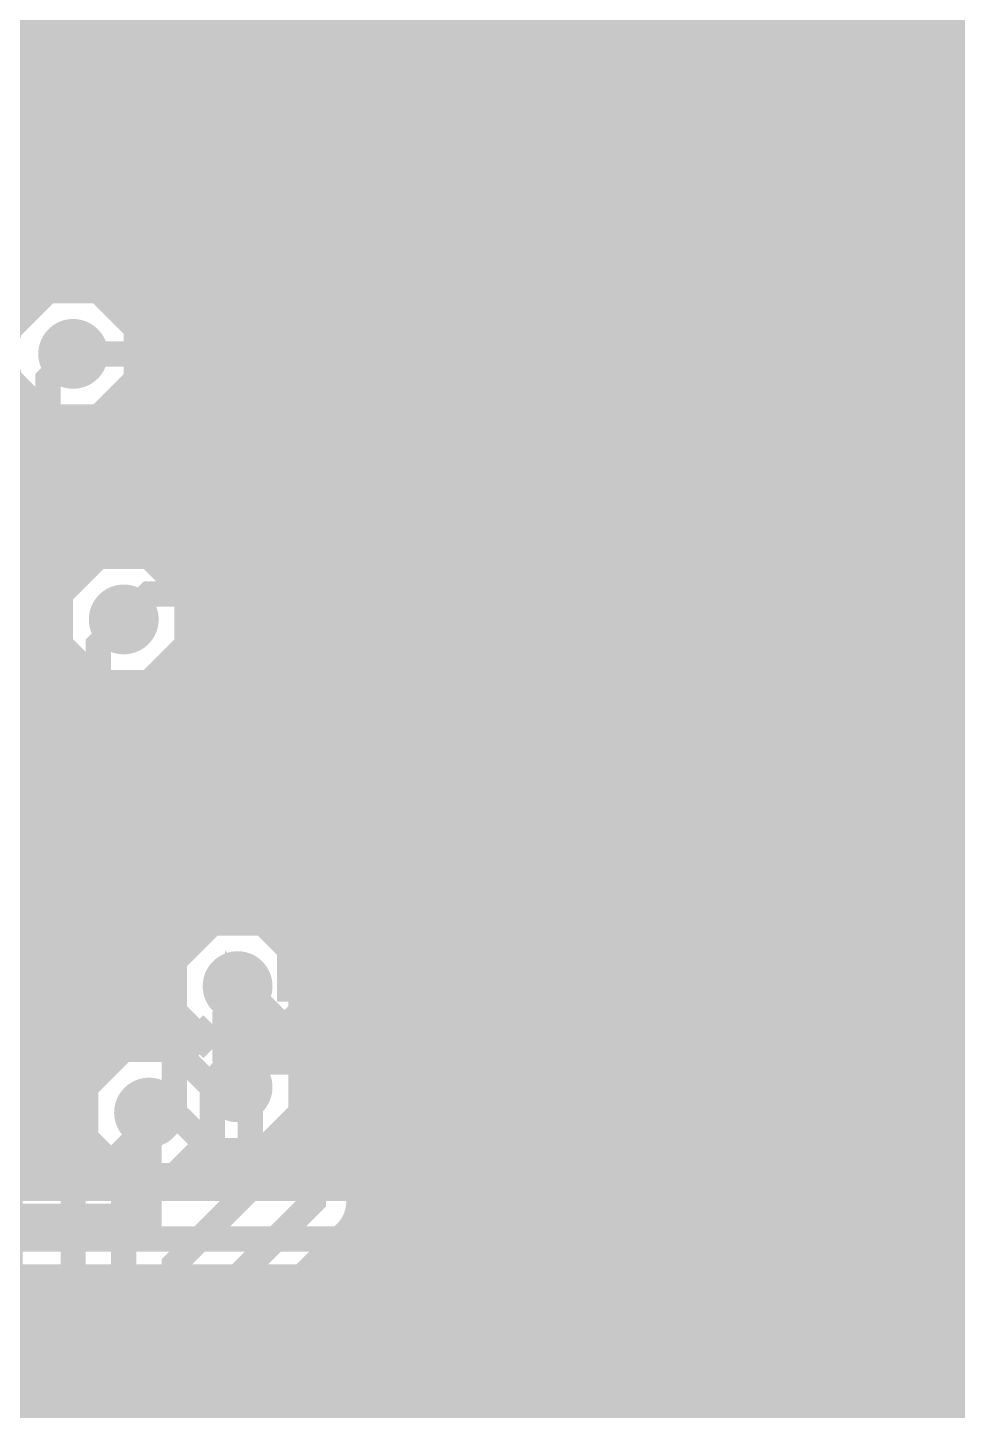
# Model space of a CAD drawing. Extents: x -5 to 208, y -5 to 206.
# Drawn here: x 118.8 to 128.13, y 165.03 to 178.92 of the extents above; entities that cross this region are included whole.
import ezdxf

# ---------------------------------------------------------------- set-up
doc = ezdxf.new("R2010")
doc.units = 0
doc.header["$MEASUREMENT"] = 0
doc.layers.get('0').update_dxf_attribs({"linetype": 'CONTINUOUS'})
for name, color, linetype in [('22-301-0_BOT', 7, 'CONTINUOUS'), ('22-301-0_DRD', 7, 'CONTINUOUS'), ('22-301-0_IN1', 1, 'CONTINUOUS'), ('22-301-0_IN2', 4, 'CONTINUOUS'), ('22-301-0_SMT', 5, 'CONTINUOUS'), ('22-301-0_SST', 10, 'CONTINUOUS'), ('22-301-0_TOP', 14, 'CONTINUOUS'), ('THRUHOLE_TAP', 11, 'CONTINUOUS')]:
    doc.layers.add(name, color=color, linetype=linetype)

# ---------------------------------------------------------------- blocks, each defined once
blk = doc.blocks.new('ROUND_66')
at = {"const_width": 0.35052}
blk.add_lwpolyline([(-0.17526, 0, 1), (0.17526, 0, 1)], format="xyb", close=True, dxfattribs=at)
blk = doc.blocks.new('ROUND_69')
at = {"const_width": 0.35052}
blk.add_lwpolyline([(-0.17526, 0, 1), (0.17526, 0, 1)], format="xyb", close=True, dxfattribs=at)
blk = doc.blocks.new('RECTANGLE_6')
blk.add_solid([(0.4826, 0.4064), (0.4826, -0.4064), (-0.4826, 0.4064), (-0.4826, -0.4064)])
blk = doc.blocks.new('RECTANGLE_47')
blk.add_solid([(0.44958, 0.65024), (0.44958, -0.65024), (-0.44958, 0.65024), (-0.44958, -0.65024)])
blk = doc.blocks.new('ROUND_74')
at = {"const_width": 0.10033}
blk.add_lwpolyline([(-0.050164, 0, 1), (0.050164, 0, 1)], format="xyb", close=True, dxfattribs=at)

msp = doc.modelspace()

# ---------------------------------------------------------------- linework, layer by layer
at = {"layer": '22-301-0_BOT', "const_width": 0.254}
for points in [[(119.253, 203.073), (119.253, 176.32172)], [(119.4816, 203.073), (119.4816, 176.28108)], [(119.7102, 203.073), (119.7102, 176.14392)], [(119.9388, 203.073), (119.9388, 173.62932)], [(120.1674, 203.073), (120.1674, 173.51756)], [(120.396, 203.073), (120.396, 173.2153)], [(120.6246, 203.073), (120.6246, 169.91076)], [(120.8532, 203.073), (120.8532, 169.96918)], [(121.0818, 203.073), (121.0818, 169.94632)], [(121.3104, 203.073), (121.3104, 169.83456)], [(121.539, 203.073), (121.539, 169.5323)], [(121.7676, 203.073), (121.7676, 169.07256)], [(121.9962, 203.073), (121.9962, 168.84396)], [(122.2248, 203.073), (122.2248, 166.37)], [(122.4534, 203.073), (122.4534, 166.37)], [(122.682, 203.073), (122.682, 166.37)], [(122.9106, 203.073), (122.9106, 166.37)], [(123.1392, 203.073), (123.1392, 166.37)], [(123.3678, 203.073), (123.3678, 166.37)], [(123.5964, 203.073), (123.5964, 166.37)], [(123.825, 203.073), (123.825, 166.37)], [(124.0536, 203.073), (124.0536, 166.37)], [(124.2822, 203.073), (124.2822, 166.37)], [(124.5108, 203.073), (124.5108, 166.37)], [(124.7394, 203.073), (124.7394, 166.37)], [(124.968, 203.073), (124.968, 166.37)], [(125.1966, 203.073), (125.1966, 166.37)], [(125.4252, 203.073), (125.4252, 166.37)], [(125.6538, 203.073), (125.6538, 166.37)], [(125.8824, 203.073), (125.8824, 166.37)], [(126.111, 203.073), (126.111, 166.37)], [(126.3396, 203.073), (126.3396, 166.37)], [(126.5682, 203.073), (126.5682, 166.37)], [(126.7968, 203.073), (126.7968, 166.37)], [(127.0254, 203.073), (127.0254, 166.37)], [(127.254, 203.073), (127.254, 166.37)], [(127.4826, 203.073), (127.4826, 166.37)], [(127.7112, 203.073), (127.7112, 166.37)], [(127.9398, 203.073), (127.9398, 166.37)], [(128.1684, 203.073), (128.1684, 166.37)], [(118.9482, 179.45608), (118.9482, 176.24806)], [(119.0244, 179.53736), (119.0244, 176.28108)], [(148.13788, 178.943), (118.9482, 178.943)], [(147.97024, 178.7144), (118.9482, 178.7144)], [(147.91182, 178.4858), (118.9482, 178.4858)], [(147.93214, 178.2572), (118.9482, 178.2572)], [(148.0439, 178.0286), (118.9482, 178.0286)], [(148.34616, 177.8), (118.9482, 177.8)], [(187.5028, 177.5714), (118.9482, 177.5714)], [(187.5028, 177.3428), (118.9482, 177.3428)], [(187.5028, 177.1142), (118.9482, 177.1142)], [(187.5028, 176.8856), (118.9482, 176.8856)], [(187.5028, 176.657), (118.9482, 176.657)], [(187.28436, 176.4284), (118.9482, 176.4284)], [(187.09894, 176.1998), (119.63908, 176.1998)], [(187.03036, 175.9712), (119.84736, 175.9712)], [(187.04306, 175.7426), (119.92356, 175.7426)], [(118.618, 156.083), (118.618, 168.783), (118.999, 169.164), (118.999, 175.387), (119.253, 175.641)], [(187.14212, 175.514), (119.92102, 175.514)], [(187.2488, 175.2854), (119.83212, 175.2854)], [(119.7102, 175.13808), (119.7102, 173.65218)], [(119.4816, 175.00092), (119.4816, 173.59376)], [(187.2488, 175.0568), (119.60098, 175.0568)], [(119.4562, 174.99076), (119.4562, 173.58106)], [(148.08708, 174.8282), (119.4562, 174.8282)], [(147.94992, 174.5996), (119.4562, 174.5996)], [(147.90928, 174.371), (119.4562, 174.371)], [(147.94992, 174.1424), (119.4562, 174.1424)], [(148.08708, 173.9138), (119.4562, 173.9138)], [(187.2488, 173.6852), (119.4562, 173.6852)], [(187.2488, 173.4566), (120.23852, 173.4566)], [(187.2488, 173.228), (120.39092, 173.228)], [(119.761, 172.974), (119.507, 172.72), (119.507, 168.656), (119.253, 168.402), (119.253, 156.591), (119.38, 156.464), (119.38, 155.829), (118.999, 155.448), (118.999, 144.907)], [(187.2488, 172.9994), (120.43918, 172.9994)], [(120.396, 172.73016), (120.396, 169.74312)], [(187.2488, 172.7708), (120.4087, 172.7708)], [(187.2488, 172.5422), (120.28678, 172.5422)], [(120.1674, 172.4279), (120.1674, 168.68394)], [(119.9642, 172.32376), (119.9642, 168.69918)], [(187.2488, 172.3136), (119.9642, 172.3136)], [(187.2488, 172.085), (119.9642, 172.085)], [(187.2488, 171.8564), (119.9642, 171.8564)], [(183.12638, 171.6278), (119.9642, 171.6278)], [(182.92064, 171.3992), (119.9642, 171.3992)], [(182.8419, 171.1706), (119.9642, 171.1706)], [(182.84698, 170.942), (119.9642, 170.942)], [(173.73346, 170.7134), (119.9642, 170.7134)], [(173.50486, 170.4848), (119.9642, 170.4848)], [(173.27626, 170.2562), (119.9642, 170.2562)], [(173.0883, 170.0276), (119.9642, 170.0276)], [(120.45188, 169.799), (119.9642, 169.799)], [(173.00194, 169.799), (121.35612, 169.799)], [(120.28424, 169.5704), (119.9642, 169.5704)], [(172.98162, 169.5704), (121.52376, 169.5704)], [(120.22582, 169.3418), (119.9642, 169.3418)], [(173.04004, 169.3418), (121.58218, 169.3418)], [(121.031, 138.303), (121.031, 157.099), (120.777, 157.353), (120.777, 166.243), (121.666, 167.132), (121.666, 168.529), (120.904, 169.291)], [(121.58218, 169.25798), (121.57979, 169.29077)], [(121.58218, 169.25798), (121.98858, 168.85158)], [(120.24614, 169.1132), (119.9642, 169.1132)], [(173.20768, 169.1132), (121.72696, 169.1132)], [(120.3579, 168.8846), (119.9642, 168.8846)], [(140.79474, 168.8846), (121.95556, 168.8846)], [(120.396, 168.83888), (120.396, 168.72712)], [(120.015, 168.70172), (119.96415, 168.69982)], [(120.34012, 168.656), (120.2563, 168.656)], [(140.53312, 168.656), (122.10542, 168.656)], [(122.1232, 168.529), (122.1232, 167.132)], [(130.01244, 168.4274), (122.1232, 168.4274)], [(120.904, 168.275), (121.031, 168.148), (121.031, 167.259), (120.269, 166.497), (120.269, 157.099), (120.523, 156.845), (120.523, 147.828), (120.269, 147.574), (120.269, 147.447)], [(129.64922, 168.1988), (122.1232, 168.1988)], [(120.015, 168.021), (120.015, 167.894), (119.761, 167.64), (119.761, 156.845), (119.888, 156.718), (119.888, 155.448), (119.507, 155.067), (119.507, 145.923), (119.761, 145.669)], [(129.52476, 167.9702), (122.1232, 167.9702)], [(129.49428, 167.7416), (122.1232, 167.7416)], [(129.54508, 167.513), (122.1232, 167.513)], [(129.69494, 167.2844), (122.1232, 167.2844)], [(140.6398, 167.0558), (122.11558, 167.0558)], [(121.98858, 166.80942), (121.54916, 166.37)], [(121.9962, 166.8145), (121.9962, 166.37)], [(140.6398, 166.8272), (122.00636, 166.8272)], [(121.7676, 166.5859), (121.7676, 166.37)], [(140.6398, 166.5986), (121.77776, 166.5986)], [(140.6398, 166.37), (121.54916, 166.37)]]:
    msp.add_lwpolyline(points, dxfattribs=at)
for points in [[(119.253, 176.32172, 0.116858), (118.94755, 176.24934)], [(119.93372, 175.641, 0.4142136), (119.253, 176.32172)], [(119.4562, 174.99076, 0.3280388), (119.93372, 175.641)], [(119.761, 173.65472, 0.116858), (119.45555, 173.58234)], [(120.44172, 172.974, 0.4142136), (119.761, 173.65472)], [(119.9642, 172.32376, 0.3280388), (120.44172, 172.974)], [(120.904, 169.97172, 0.4142136), (120.22328, 169.291)], [(121.58472, 169.291, 0.4142136), (120.904, 169.97172)], [(120.22328, 169.291, 0.2140665), (120.45144, 168.7825)], [(120.45188, 168.783, 0.0746363), (120.32266, 168.62787)], [(122.1232, 168.529, 0.1989124), (121.98929, 168.85229)], [(120.32234, 168.62806, 0.1177031), (120.015, 168.70143)], [(121.98858, 166.80942, 0.1989124), (122.1222, 167.132)], [(121.98858, 166.80942, 0.1989124), (122.1222, 167.132)]]:
    msp.add_lwpolyline(points, format="xyb", dxfattribs=at)
at = {"layer": '22-301-0_DRD', "const_width": 0.254}
for points in [[(118.999, 176.276), (118.618, 175.895)], [(119.507, 176.276), (118.999, 176.276)], [(119.888, 175.895), (119.507, 176.276)], [(119.888, 175.387), (119.888, 175.895)], [(118.618, 175.387), (118.999, 175.006)], [(119.507, 175.006), (119.888, 175.387)], [(118.999, 175.006), (119.507, 175.006)], [(119.507, 173.609), (119.126, 173.228)], [(120.015, 173.609), (119.507, 173.609)], [(120.396, 173.228), (120.015, 173.609)], [(119.126, 173.228), (119.126, 172.72)], [(120.396, 172.72), (120.396, 173.228)], [(119.126, 172.72), (119.507, 172.339)], [(120.015, 172.339), (120.396, 172.72)], [(119.507, 172.339), (120.015, 172.339)], [(118.745, 171.704), (118.364, 172.085)], [(118.745, 171.704), (118.364, 172.085)], [(123.571, 172.085), (123.19, 171.704)], [(123.571, 172.085), (123.19, 171.704)], [(124.079, 172.085), (123.571, 172.085)], [(124.079, 172.085), (123.571, 172.085)], [(124.46, 171.704), (124.079, 172.085)], [(124.46, 171.704), (124.079, 172.085)], [(118.745, 171.196), (118.745, 171.704)], [(118.745, 171.196), (118.745, 171.704)], [(123.19, 171.704), (123.19, 171.196)], [(123.19, 171.704), (123.19, 171.196)], [(124.46, 171.196), (124.46, 171.704)], [(124.46, 171.196), (124.46, 171.704)], [(118.364, 170.815), (118.745, 171.196)], [(118.364, 170.815), (118.745, 171.196)], [(123.19, 171.196), (123.571, 170.815)], [(123.19, 171.196), (123.571, 170.815)], [(124.079, 170.815), (124.46, 171.196)], [(124.079, 170.815), (124.46, 171.196)], [(123.571, 170.815), (124.079, 170.815)], [(123.571, 170.815), (124.079, 170.815)], [(120.65, 169.926), (120.269, 169.545)], [(121.158, 169.926), (120.65, 169.926)], [(121.539, 169.545), (121.158, 169.926)], [(120.269, 169.545), (120.269, 169.037)], [(121.539, 169.037), (121.539, 169.545)], [(120.269, 169.037), (120.65, 168.656)], [(121.158, 168.656), (121.539, 169.037)], [(120.65, 168.91), (120.269, 168.529)], [(121.158, 168.91), (120.65, 168.91)], [(121.539, 168.529), (121.158, 168.91)], [(119.761, 168.656), (119.38, 168.275)], [(120.269, 168.656), (119.761, 168.656)], [(120.65, 168.275), (120.269, 168.656)], [(120.65, 168.656), (121.158, 168.656)], [(120.269, 168.529), (120.269, 168.021)], [(121.539, 168.021), (121.539, 168.529)], [(119.38, 168.275), (119.38, 167.767)], [(120.65, 167.767), (120.65, 168.275)], [(120.269, 168.021), (120.65, 167.64)], [(121.158, 167.64), (121.539, 168.021)], [(119.38, 167.767), (119.761, 167.386)], [(120.269, 167.386), (120.65, 167.767)], [(120.65, 167.64), (121.158, 167.64)], [(119.761, 167.386), (120.269, 167.386)]]:
    msp.add_lwpolyline(points, dxfattribs=at)
at = {"layer": '22-301-0_IN1', "const_width": 0.254}
for points in [[(119.3038, 203.327), (119.3038, 176.31918)], [(119.5324, 203.327), (119.5324, 176.26076)], [(119.761, 203.327), (119.761, 176.09312)], [(119.9896, 203.327), (119.9896, 173.61408)], [(120.2182, 203.327), (120.2182, 173.47692)], [(120.4468, 203.327), (120.4468, 169.79392)], [(120.6754, 203.327), (120.6754, 169.93108)], [(120.904, 203.327), (120.904, 169.97172)], [(121.1326, 203.327), (121.1326, 169.93108)], [(121.3612, 203.327), (121.3612, 169.79392)], [(121.5898, 203.327), (121.5898, 167.259)], [(121.8184, 203.327), (121.8184, 167.259)], [(122.047, 203.327), (122.047, 167.259)], [(122.2756, 203.327), (122.2756, 167.259)], [(122.5042, 203.327), (122.5042, 167.259)], [(122.7328, 203.327), (122.7328, 167.259)], [(122.9614, 203.327), (122.9614, 167.259)], [(123.19, 203.327), (123.19, 167.259)], [(123.4186, 203.327), (123.4186, 167.259)], [(123.6472, 203.327), (123.6472, 167.259)], [(123.8758, 203.327), (123.8758, 167.259)], [(124.1044, 203.327), (124.1044, 167.259)], [(124.333, 203.327), (124.333, 167.259)], [(124.5616, 203.327), (124.5616, 167.259)], [(124.7902, 203.327), (124.7902, 167.259)], [(125.0188, 203.327), (125.0188, 167.259)], [(125.2474, 203.327), (125.2474, 167.259)], [(125.476, 203.327), (125.476, 167.259)], [(125.7046, 203.327), (125.7046, 167.259)], [(125.9332, 203.327), (125.9332, 167.259)], [(126.1618, 203.327), (126.1618, 167.259)], [(126.3904, 203.327), (126.3904, 167.259)], [(126.619, 203.327), (126.619, 167.259)], [(126.8476, 203.327), (126.8476, 167.259)], [(127.0762, 203.327), (127.0762, 167.259)], [(127.3048, 203.327), (127.3048, 167.259)], [(127.5334, 203.327), (127.5334, 167.259)], [(127.762, 203.327), (127.762, 167.259)], [(127.9906, 203.327), (127.9906, 167.259)], [(128.2192, 203.327), (128.2192, 167.259)], [(119.0752, 179.61102), (119.0752, 176.29632)], [(118.8466, 179.37988), (118.8466, 176.18456)], [(148.08708, 178.8922), (107.66806, 178.8922)], [(147.94992, 178.6636), (107.48264, 178.6636)], [(147.90928, 178.435), (111.06912, 178.435)], [(147.94992, 178.2064), (111.23676, 178.2064)], [(148.08708, 177.9778), (111.29518, 177.9778)], [(180.59654, 177.7492), (111.27232, 177.7492)], [(189.20206, 177.5206), (111.16056, 177.5206)], [(189.30112, 177.292), (110.8583, 177.292)], [(189.56274, 177.0634), (97.31502, 177.0634)], [(199.644, 176.8348), (97.68078, 176.8348)], [(199.644, 176.6062), (97.8027, 176.6062)], [(187.22594, 176.3776), (97.83318, 176.3776)], [(118.80088, 176.149), (97.78492, 176.149)], [(187.07608, 176.149), (119.70512, 176.149)], [(187.02528, 175.9204), (119.87276, 175.9204)], [(187.05576, 175.6918), (119.93118, 175.6918)], [(187.18022, 175.4632), (119.90832, 175.4632)], [(118.7069, 175.2346), (67.691, 175.2346)], [(119.761, 175.18888), (119.761, 173.65472)], [(187.54344, 175.2346), (119.79656, 175.2346)], [(119.00916, 175.006), (67.691, 175.006)], [(118.8466, 175.0949), (118.8466, 167.259)], [(148.34616, 175.006), (119.4943, 175.006)], [(119.5324, 175.02124), (119.5324, 173.61408)], [(119.0752, 174.98314), (119.0752, 167.259)], [(119.3038, 174.96282), (119.3038, 173.47692)], [(148.0439, 174.7774), (80.40624, 174.7774)], [(147.93214, 174.5488), (80.59166, 174.5488)], [(147.91182, 174.3202), (80.66024, 174.3202)], [(147.97024, 174.0916), (80.64754, 174.0916)], [(148.13788, 173.863), (80.54848, 173.863)], [(119.59844, 173.6344), (80.28432, 173.6344)], [(199.644, 173.6344), (119.92102, 173.6344)], [(119.23522, 173.4058), (67.691, 173.4058)], [(199.644, 173.4058), (120.28678, 173.4058)], [(119.11076, 173.1772), (96.13392, 173.1772)], [(199.644, 173.1772), (120.4087, 173.1772)], [(119.08028, 172.9486), (96.27108, 172.9486)], [(199.644, 172.9486), (120.43918, 172.9486)], [(119.13108, 172.72), (111.6203, 172.72)], [(199.644, 172.72), (120.39092, 172.72)], [(119.28094, 172.4914), (111.92256, 172.4914)], [(119.3038, 172.47108), (119.3038, 167.259)], [(120.2182, 172.47108), (120.2182, 168.6687)], [(199.644, 172.4914), (120.23852, 172.4914)], [(199.644, 172.2628), (112.03432, 172.2628)], [(119.5324, 172.33392), (119.5324, 168.49852)], [(119.761, 172.29328), (119.761, 168.65092)], [(119.9896, 172.33392), (119.9896, 168.69918)], [(199.644, 172.0342), (112.05718, 172.0342)], [(199.644, 171.8056), (111.99876, 171.8056)], [(183.06288, 171.577), (111.83112, 171.577)], [(182.89524, 171.3484), (109.25556, 171.3484)], [(182.83682, 171.1198), (109.17936, 171.1198)], [(182.85714, 170.8912), (108.97108, 170.8912)], [(182.9689, 170.6626), (92.49918, 170.6626)], [(183.27116, 170.434), (117.03812, 170.434)], [(173.31182, 170.2054), (117.20576, 170.2054)], [(173.08068, 169.9768), (117.26418, 169.9768)], [(120.40108, 169.7482), (117.24132, 169.7482)], [(172.99178, 169.7482), (121.40692, 169.7482)], [(120.26392, 169.5196), (117.12956, 169.5196)], [(172.9867, 169.5196), (121.54408, 169.5196)], [(120.22328, 169.291), (116.8273, 169.291)], [(173.06544, 169.291), (121.58472, 169.291)], [(120.26392, 169.0624), (99.04476, 169.0624)], [(173.27118, 169.0624), (121.54408, 169.0624)], [(120.40108, 168.8338), (107.95508, 168.8338)], [(140.70838, 168.8338), (121.40692, 168.8338)], [(119.66702, 168.6052), (108.16336, 168.6052)], [(140.50264, 168.6052), (121.49836, 168.6052)], [(119.43588, 168.3766), (108.23956, 168.3766)], [(129.87274, 168.3766), (121.57456, 168.3766)], [(119.34698, 168.148), (108.23702, 168.148)], [(129.61112, 168.148), (121.57202, 168.148)], [(119.3419, 167.9194), (108.14812, 167.9194)], [(129.51206, 167.9194), (121.48312, 167.9194)], [(119.42064, 167.6908), (107.91698, 167.6908)], [(120.6754, 167.63492), (120.6754, 167.259)], [(121.1326, 167.63492), (121.1326, 167.259)], [(129.49936, 167.6908), (121.25198, 167.6908)], [(121.3612, 167.77208), (121.3612, 167.259)], [(119.5324, 167.54094), (119.5324, 167.259)], [(120.4468, 167.49522), (120.4468, 167.259)], [(120.904, 167.59428), (120.904, 167.259)], [(119.62638, 167.4622), (113.75898, 167.4622)], [(119.761, 167.39108), (119.761, 167.259)], [(120.2182, 167.37076), (120.2182, 167.259)], [(129.56794, 167.4622), (120.40108, 167.4622)], [(129.72288, 167.259), (113.97488, 167.259)], [(119.9896, 167.34028), (119.9896, 167.259)], [(150.69312, 166.37), (113.86312, 166.37)], [(118.7196, 166.37), (118.7196, 156.75356)], [(118.9482, 166.37), (118.9482, 156.67736)], [(119.1768, 166.37), (119.1768, 156.46908)], [(119.4054, 166.37), (119.4054, 146.24812)], [(119.634, 166.37), (119.634, 147.6883)], [(119.8626, 166.37), (119.8626, 147.99056)], [(120.0912, 166.37), (120.0912, 148.10232)], [(120.3198, 166.37), (120.3198, 148.12518)], [(120.5484, 166.37), (120.5484, 148.06676)], [(120.777, 166.37), (120.777, 147.89912)], [(121.0056, 166.37), (121.0056, 160.56864)], [(121.2342, 166.37), (121.2342, 160.75406)], [(121.4628, 166.37), (121.4628, 160.82264)], [(121.6914, 166.37), (121.6914, 160.80994)], [(121.92, 166.37), (121.92, 160.71088)], [(122.1486, 166.37), (122.1486, 160.44672)], [(122.3772, 166.37), (122.3772, 130.58648)], [(122.6058, 166.37), (122.6058, 130.62458)], [(122.8344, 166.37), (122.8344, 130.62204)], [(123.063, 166.37), (123.063, 130.5814)], [(123.2916, 166.37), (123.2916, 130.49504)], [(123.5202, 166.37), (123.5202, 130.3528)], [(123.7488, 166.37), (123.7488, 130.12928)], [(123.9774, 166.37), (123.9774, 129.70002)], [(124.206, 166.37), (124.206, 121.412)], [(124.4346, 166.37), (124.4346, 121.412)], [(124.6632, 166.37), (124.6632, 121.412)], [(124.8918, 166.37), (124.8918, 124.87656)], [(125.1204, 166.37), (125.1204, 125.4633)], [(125.349, 166.37), (125.349, 125.71222)], [(125.5776, 166.37), (125.5776, 125.8697)], [(125.8062, 166.37), (125.8062, 125.96622)], [(126.0348, 166.37), (126.0348, 126.01702)], [(126.2634, 166.37), (126.2634, 126.02718)], [(126.492, 166.37), (126.492, 125.99924)], [(126.7206, 166.37), (126.7206, 125.92812)], [(126.9492, 166.37), (126.9492, 125.80366)], [(127.1778, 166.37), (127.1778, 136.77392)], [(127.4064, 166.37), (127.4064, 136.91108)], [(127.635, 166.37), (127.635, 136.95172)], [(127.8636, 166.37), (127.8636, 136.91108)], [(128.0922, 166.37), (128.0922, 136.77392)], [(150.83536, 166.2176), (113.57102, 166.2176)], [(164.01288, 165.989), (93.3323, 165.989)], [(176.149, 165.7604), (93.63456, 165.7604)], [(176.149, 165.5318), (93.74632, 165.5318)], [(176.149, 165.3032), (93.76918, 165.3032)], [(176.149, 165.0746), (93.71076, 165.0746)]]:
    msp.add_lwpolyline(points, dxfattribs=at)
for points in [[(119.253, 176.32172, 0.4142136), (118.57228, 175.641)], [(119.93372, 175.641, 0.4142136), (119.253, 176.32172)], [(118.57228, 175.641, 0.4142136), (119.253, 174.96028)], [(119.253, 174.96028, 0.4142136), (119.93372, 175.641)], [(119.761, 173.65472, 0.4142136), (119.08028, 172.974)], [(120.44172, 172.974, 0.4142136), (119.761, 173.65472)], [(119.08028, 172.974, 0.4142136), (119.761, 172.29328)], [(119.761, 172.29328, 0.4142136), (120.44172, 172.974)], [(120.904, 169.97172, 0.4142136), (120.22328, 169.291)], [(121.58472, 169.291, 0.4142136), (120.904, 169.97172)], [(120.22328, 169.291, 0.2140665), (120.45144, 168.7825)], [(121.35612, 168.783, 0.2140662), (121.58406, 169.291)], [(120.45188, 168.783, 0.0746363), (120.32266, 168.62787)], [(121.58472, 168.275, 0.2140666), (121.35656, 168.7835)], [(120.015, 168.70172, 0.4142136), (119.33428, 168.021)], [(120.32234, 168.62806, 0.1177031), (120.015, 168.70143)], [(120.904, 167.59428, 0.4142136), (121.58472, 168.275)], [(119.33428, 168.021, 0.4142136), (120.015, 167.34028)], [(120.015, 167.34028, 0.2620776), (120.59691, 167.66779)], [(120.59666, 167.66794, 0.1177031), (120.904, 167.59457)]]:
    msp.add_lwpolyline(points, format="xyb", dxfattribs=at)
at = {"layer": '22-301-0_IN2', "const_width": 0.254}
for points in [[(96.393, 178.435), (109.601, 178.435), (109.855, 178.689), (111.125, 178.689), (111.379, 178.435), (148.59, 178.435)], [(189.865, 177.673), (148.209, 177.673), (147.955, 177.927), (110.617, 177.927)], [(147.7899, 177.4444), (111.09452, 177.4444)], [(147.7645, 177.4698), (111.11992, 177.4698)], [(118.8466, 177.4698), (118.8466, 176.8602)], [(119.0752, 177.4698), (119.0752, 176.8602)], [(119.3038, 177.4698), (119.3038, 176.8602)], [(119.5324, 177.4698), (119.5324, 176.8602)], [(119.761, 177.4698), (119.761, 176.8602)], [(119.9896, 177.4698), (119.9896, 176.8602)], [(120.2182, 177.4698), (120.2182, 176.8602)], [(120.4468, 177.4698), (120.4468, 176.8602)], [(120.6754, 177.4698), (120.6754, 176.8602)], [(120.904, 177.4698), (120.904, 176.8602)], [(121.1326, 177.4698), (121.1326, 176.8602)], [(121.3612, 177.4698), (121.3612, 176.8602)], [(121.5898, 177.4698), (121.5898, 176.8602)], [(121.8184, 177.4698), (121.8184, 176.8602)], [(122.047, 177.4698), (122.047, 176.8602)], [(122.2756, 177.4698), (122.2756, 176.8602)], [(122.5042, 177.4698), (122.5042, 176.8602)], [(122.7328, 177.4698), (122.7328, 176.8602)], [(122.9614, 177.4698), (122.9614, 176.8602)], [(123.19, 177.4698), (123.19, 176.8602)], [(123.4186, 177.4698), (123.4186, 176.8602)], [(123.6472, 177.4698), (123.6472, 176.8602)], [(123.8758, 177.4698), (123.8758, 176.8602)], [(124.1044, 177.4698), (124.1044, 176.8602)], [(124.333, 177.4698), (124.333, 176.8602)], [(124.5616, 177.4698), (124.5616, 176.8602)], [(124.7902, 177.4698), (124.7902, 176.8602)], [(125.0188, 177.4698), (125.0188, 176.8602)], [(125.2474, 177.4698), (125.2474, 176.8602)], [(125.476, 177.4698), (125.476, 176.8602)], [(125.7046, 177.4698), (125.7046, 176.8602)], [(125.9332, 177.4698), (125.9332, 176.8602)], [(126.1618, 177.4698), (126.1618, 176.8602)], [(126.3904, 177.4698), (126.3904, 176.8602)], [(126.619, 177.4698), (126.619, 176.8602)], [(126.8476, 177.4698), (126.8476, 176.8602)], [(127.0762, 177.4698), (127.0762, 176.8602)], [(127.3048, 177.4698), (127.3048, 176.8602)], [(127.5334, 177.4698), (127.5334, 176.8602)], [(127.762, 177.4698), (127.762, 176.8602)], [(127.9906, 177.4698), (127.9906, 176.8602)], [(128.2192, 177.4698), (128.2192, 176.8602)], [(148.209, 177.2158), (67.691, 177.2158)], [(199.644, 176.9872), (97.50298, 176.9872)], [(147.32, 176.8602), (97.65792, 176.8602)], [(97.155, 176.403), (147.32, 176.403), (147.828, 175.895), (187.706, 175.895)], [(119.253, 175.641), (147.32, 175.641), (148.59, 174.371)], [(118.77294, 175.1584), (67.691, 175.1584)], [(147.1549, 175.1584), (119.73052, 175.1584)], [(147.1295, 175.1838), (119.75592, 175.1838)], [(119.761, 175.1838), (119.761, 173.65472)], [(119.9896, 175.1838), (119.9896, 173.61408)], [(120.2182, 175.1838), (120.2182, 173.47692)], [(120.4468, 175.1838), (120.4468, 172.6692)], [(120.6754, 175.1838), (120.6754, 172.6692)], [(120.904, 175.1838), (120.904, 172.6692)], [(121.1326, 175.1838), (121.1326, 172.6692)], [(121.3612, 175.1838), (121.3612, 172.6692)], [(121.5898, 175.1838), (121.5898, 172.6692)], [(121.8184, 175.1838), (121.8184, 172.6692)], [(122.047, 175.1838), (122.047, 172.6692)], [(122.2756, 175.1838), (122.2756, 172.6692)], [(122.5042, 175.1838), (122.5042, 172.6692)], [(122.7328, 175.1838), (122.7328, 172.6692)], [(122.9614, 175.1838), (122.9614, 172.6692)], [(123.19, 175.1838), (123.19, 172.6692)], [(123.4186, 175.1838), (123.4186, 172.6692)], [(123.6472, 175.1838), (123.6472, 172.6692)], [(123.8758, 175.1838), (123.8758, 172.6692)], [(124.1044, 175.1838), (124.1044, 172.6692)], [(124.333, 175.1838), (124.333, 172.6692)], [(124.5616, 175.1838), (124.5616, 172.6692)], [(124.7902, 175.1838), (124.7902, 172.6692)], [(125.0188, 175.1838), (125.0188, 172.6692)], [(125.2474, 175.1838), (125.2474, 172.6692)], [(125.476, 175.1838), (125.476, 172.6692)], [(125.7046, 175.1838), (125.7046, 172.6692)], [(125.9332, 175.1838), (125.9332, 172.6692)], [(126.1618, 175.1838), (126.1618, 172.6692)], [(126.3904, 175.1838), (126.3904, 172.6692)], [(126.619, 175.1838), (126.619, 172.6692)], [(126.8476, 175.1838), (126.8476, 172.6692)], [(127.0762, 175.1838), (127.0762, 172.6692)], [(127.3048, 175.1838), (127.3048, 172.6692)], [(127.5334, 175.1838), (127.5334, 172.6692)], [(127.762, 175.1838), (127.762, 172.6692)], [(127.9906, 175.1838), (127.9906, 172.6692)], [(128.2192, 175.1838), (128.2192, 172.6692)], [(118.8466, 175.0949), (118.8466, 172.6692)], [(119.5324, 175.02124), (119.5324, 173.61408)], [(147.3835, 174.9298), (67.691, 174.9298)], [(119.0752, 174.98314), (119.0752, 172.6692)], [(119.3038, 174.96282), (119.3038, 173.47692)], [(147.6121, 174.7012), (80.48752, 174.7012)], [(147.8407, 174.4726), (80.62468, 174.4726)], [(147.92198, 174.244), (80.66532, 174.244)], [(148.01088, 174.0154), (80.62468, 174.0154)], [(148.24202, 173.7868), (80.48752, 173.7868)], [(119.41302, 173.5582), (67.691, 173.5582)], [(199.644, 173.5582), (120.10898, 173.5582)], [(119.18188, 173.3296), (95.93072, 173.3296)], [(199.644, 173.3296), (120.34012, 173.3296)], [(119.09298, 173.101), (96.19488, 173.101)], [(199.644, 173.101), (120.42902, 173.101)], [(119.0879, 172.8724), (96.29394, 172.8724)], [(199.644, 172.8724), (120.43156, 172.8724)], [(119.15394, 172.6692), (111.72698, 172.6692)], [(182.499, 172.6692), (120.36806, 172.6692)], [(183.515, 171.069), (183.515, 171.196), (182.499, 172.212), (111.252, 172.212), (111.379, 172.085)], [(182.3339, 171.7294), (111.95812, 171.7294)], [(182.3085, 171.7548), (111.97336, 171.7548)], [(118.8466, 171.7548), (118.8466, 171.1452)], [(119.0752, 171.7548), (119.0752, 171.1452)], [(119.3038, 171.7548), (119.3038, 171.1452)], [(119.5324, 171.7548), (119.5324, 171.1452)], [(119.761, 171.7548), (119.761, 171.1452)], [(119.9896, 171.7548), (119.9896, 171.1452)], [(120.2182, 171.7548), (120.2182, 171.1452)], [(120.4468, 171.7548), (120.4468, 171.1452)], [(120.6754, 171.7548), (120.6754, 171.1452)], [(120.904, 171.7548), (120.904, 171.1452)], [(121.1326, 171.7548), (121.1326, 171.1452)], [(121.3612, 171.7548), (121.3612, 171.1452)], [(121.5898, 171.7548), (121.5898, 171.1452)], [(121.8184, 171.7548), (121.8184, 171.1198)], [(122.047, 171.7548), (122.047, 170.95216)], [(122.2756, 171.7548), (122.2756, 170.7642)], [(122.5042, 171.7548), (122.5042, 170.7642)], [(122.7328, 171.7548), (122.7328, 170.7642)], [(122.9614, 171.7548), (122.9614, 170.7642)], [(123.19, 171.7548), (123.19, 170.7642)], [(123.4186, 171.7548), (123.4186, 170.7642)], [(123.6472, 171.7548), (123.6472, 170.7642)], [(123.8758, 171.7548), (123.8758, 170.7642)], [(124.1044, 171.7548), (124.1044, 170.7642)], [(124.333, 171.7548), (124.333, 170.7642)], [(124.5616, 171.7548), (124.5616, 170.7642)], [(124.7902, 171.7548), (124.7902, 170.7642)], [(125.0188, 171.7548), (125.0188, 170.7642)], [(125.2474, 171.7548), (125.2474, 170.7642)], [(125.476, 171.7548), (125.476, 170.7642)], [(125.7046, 171.7548), (125.7046, 170.7642)], [(125.9332, 171.7548), (125.9332, 170.7642)], [(126.1618, 171.7548), (126.1618, 170.7642)], [(126.3904, 171.7548), (126.3904, 170.7642)], [(126.619, 171.7548), (126.619, 170.7642)], [(126.8476, 171.7548), (126.8476, 170.7642)], [(127.0762, 171.7548), (127.0762, 170.7642)], [(127.3048, 171.7548), (127.3048, 170.7642)], [(127.5334, 171.7548), (127.5334, 170.7642)], [(127.762, 171.7548), (127.762, 170.7642)], [(127.9906, 171.7548), (127.9906, 170.7642)], [(128.2192, 171.7548), (128.2192, 170.7642)], [(182.5625, 171.5008), (111.72698, 171.5008)], [(182.7911, 171.2722), (109.24032, 171.2722)], [(121.666, 171.1452), (109.19206, 171.1452)], [(182.83428, 171.0436), (121.95302, 171.0436)], [(121.99366, 171.00804), (122.23496, 170.7642)], [(182.88508, 170.815), (122.18416, 170.815)], [(182.90794, 170.7642), (122.23496, 170.7642)], [(91.821, 170.688), (121.666, 170.688), (122.047, 170.307), (188.595, 170.307)], [(116.586, 169.926), (116.713, 170.053), (121.285, 170.053), (122.301, 169.037), (151.384, 169.037), (151.511, 168.91), (200.787, 168.91), (201.676, 169.799), (201.803, 169.799)], [(120.29694, 169.5958), (117.18036, 169.5958)], [(118.8466, 169.5958), (118.8466, 167.7162)], [(119.0752, 169.5958), (119.0752, 167.7162)], [(119.3038, 169.5958), (119.3038, 167.7162)], [(119.5324, 169.5958), (119.5324, 168.49852)], [(119.761, 169.5958), (119.761, 168.65092)], [(119.9896, 169.5958), (119.9896, 168.69918)], [(120.2182, 169.5958), (120.2182, 168.6687)], [(120.24106, 169.4434), (117.06352, 169.4434)], [(120.22836, 169.2148), (107.91698, 169.2148)], [(120.29694, 168.9862), (100.28936, 168.9862)], [(120.42394, 168.7576), (108.04652, 168.7576)], [(119.56288, 168.529), (108.19892, 168.529)], [(141.097, 168.275), (140.843, 168.529), (121.158, 168.529), (120.904, 168.275)], [(119.39524, 168.3004), (108.24718, 168.3004)], [(119.33682, 168.0718), (113.94186, 168.0718)], [(119.35714, 167.8432), (114.23396, 167.8432)], [(130.175, 167.767), (129.667, 167.259), (114.173, 167.259), (113.792, 167.64), (113.157, 167.64), (112.014, 166.497), (107.696, 166.497), (106.807, 167.386), (106.807, 167.513)], [(119.40794, 167.7162), (114.36096, 167.7162)], [(157.607, 167.513), (151.003, 167.513), (150.241, 166.751), (113.538, 166.751), (113.411, 166.878)], [(192.405, 165.735), (192.405, 165.862), (190.881, 167.386), (166.37, 167.386), (164.211, 165.227), (114.427, 165.227), (114.173, 164.973), (93.98, 164.973), (89.789, 160.782), (72.39, 160.782), (70.231, 158.623), (70.231, 153.797), (70.739, 153.289), (72.898, 153.289), (73.279, 153.67)], [(92.329, 165.862), (92.583, 166.116), (93.218, 166.116), (93.345, 165.989), (113.665, 165.989), (113.919, 166.243), (150.749, 166.243), (151.257, 166.751)], [(164.465, 166.497), (164.465, 166.37), (163.83, 165.735), (114.173, 165.735), (113.919, 165.481), (93.218, 165.481), (93.091, 165.354)]]:
    msp.add_lwpolyline(points, dxfattribs=at)
for points in [[(118.57228, 175.641, 0.4142136), (119.253, 174.96028)], [(119.253, 174.96028, 0.2113081), (119.75669, 175.1831)], [(119.761, 173.65472, 0.4142136), (119.08028, 172.974)], [(120.44172, 172.974, 0.4142136), (119.761, 173.65472)], [(119.08028, 172.974, 0.1168577), (119.15265, 172.66855)], [(120.36806, 172.6692, 0.1168576), (120.44028, 172.974)], [(121.98858, 171.01058, 0.1989124), (121.666, 171.1442)], [(120.29694, 169.5958, 0.1168576), (120.22472, 169.291)], [(120.22328, 169.291, 0.2140665), (120.45144, 168.7825)], [(120.45188, 168.783, 0.0746363), (120.32266, 168.62787)], [(120.015, 168.70172, 0.4142136), (119.33428, 168.021)], [(120.32234, 168.62806, 0.1177031), (120.015, 168.70143)], [(119.33428, 168.021, 0.1168577), (119.40665, 167.71555)]]:
    msp.add_lwpolyline(points, format="xyb", dxfattribs=at)
at = {"layer": '22-301-0_SST'}
for points, const_width in [([(123.75642, 173.81728), (123.75642, 173.46168), (123.92406, 173.3423), (124.09424, 173.3423), (124.26442, 173.46168), (124.26442, 173.81728), (123.24842, 173.81728)], 0.1524), ([(123.75642, 173.5201), (123.24842, 173.3423)], 0.1524), ([(123.75642, 172.92066), (123.75642, 172.56506), (123.58624, 172.5041), (123.41606, 172.5041), (123.24842, 172.56506), (123.24842, 172.92066), (123.41606, 172.97908), (123.58624, 172.97908), (124.26442, 172.74286)], 0.1524), ([(123.24842, 172.0215), (124.26442, 171.6659), (124.26442, 172.14088)], 0.1524), ([(118.9355, 168.0845), (118.9355, 171.0055), (117.2972, 171.0055), (117.2972, 168.0845), (118.9355, 168.0845)], 0.1524), ([(124.6505, 168.0845), (124.6505, 171.0055), (123.0122, 171.0055), (123.0122, 168.0845), (124.6505, 168.0845)], 0.1524), ([(129.7305, 168.0845), (129.7305, 171.0055), (128.0922, 171.0055), (128.0922, 168.0845), (129.7305, 168.0845)], 0.1524), ([(122.39244, 169.97426), (121.54662, 169.97426), (121.37644, 170.03522), (121.37644, 170.39082), (121.54662, 170.44924), (122.39244, 170.44924)], 0.1524), ([(127.47244, 169.97426), (126.62662, 169.97426), (126.45644, 170.03522), (126.45644, 170.39082), (126.62662, 170.44924), (127.47244, 170.44924)], 0.1524), ([(121.37644, 169.13606), (121.37644, 169.61104), (122.05462, 169.13606), (122.22226, 169.13606), (122.39244, 169.19702), (122.39244, 169.55262), (122.22226, 169.61104)], 0.1524), ([(126.62662, 169.61104), (126.45644, 169.49166), (126.45644, 169.25544), (126.62662, 169.13606), (126.79426, 169.13606), (127.13462, 169.37482), (127.47244, 169.13606), (127.47244, 169.61104)], 0.1524), ([(126.45644, 168.29786), (126.45644, 168.77284), (127.13462, 168.29786), (127.30226, 168.29786), (127.47244, 168.35882), (127.47244, 168.71442), (127.30226, 168.77284)], 0.1524), ([(121.88444, 168.35882), (121.88444, 168.71442), (122.05462, 168.77284), (122.22226, 168.77284), (122.39244, 168.71442), (122.39244, 168.35882), (122.22226, 168.29786), (122.05462, 168.29786), (121.37644, 168.53662)], 0.1524), ([(115.9764, 162.179), (115.9764, 165.989), (118.999, 165.989), (118.999, 161.6456), (116.5098, 161.6456), (115.9764, 162.179)], 0.20066), ([(121.6914, 162.179), (121.6914, 165.989), (124.714, 165.989), (124.714, 161.6456), (122.2248, 161.6456), (121.6914, 162.179)], 0.20066), ([(126.7714, 162.179), (126.7714, 165.989), (129.794, 165.989), (129.794, 161.6456), (127.3048, 161.6456), (126.7714, 162.179)], 0.20066)]:
    msp.add_lwpolyline(points, dxfattribs=dict(at, const_width=const_width))
at = {"layer": '22-301-0_TOP'}
for points, const_width in [([(137.795, 178.435), (120.015, 178.435), (118.491, 179.959)], 0.254), ([(118.45036, 179.10302), (119.56542, 177.98542)], 0.254), ([(118.78564, 178.7652), (110.79734, 178.7652)], 0.254), ([(118.8974, 178.65344), (118.8974, 176.42078)], 0.254), ([(119.01424, 178.5366), (111.21898, 178.5366)], 0.254), ([(119.126, 178.42484), (119.126, 176.48936)], 0.254), ([(119.24284, 178.308), (111.38408, 178.308)], 0.254), ([(119.3546, 178.19624), (119.3546, 176.4919)], 0.254), ([(119.47144, 178.0794), (111.46028, 178.0794)], 0.254), ([(119.5832, 177.97018), (119.5832, 176.43094)], 0.254), ([(119.76608, 177.8508), (111.47044, 177.8508)], 0.254), ([(119.8118, 177.83302), (119.8118, 176.29124)], 0.254), ([(136.97204, 177.8), (120.015, 177.8)], 0.254), ([(120.0404, 177.8), (120.0404, 175.98136)], 0.254), ([(120.269, 177.8), (120.269, 174.8155)], 0.254), ([(120.4976, 177.8), (120.4976, 174.8155)], 0.254), ([(120.7262, 177.8), (120.7262, 174.8155)], 0.254), ([(120.9548, 177.8), (120.9548, 174.8155)], 0.254), ([(121.1834, 177.8), (121.1834, 174.8155)], 0.254), ([(121.412, 177.8), (121.412, 174.8155)], 0.254), ([(121.6406, 177.8), (121.6406, 174.8155)], 0.254), ([(121.8692, 177.8), (121.8692, 174.8155)], 0.254), ([(122.0978, 177.8), (122.0978, 174.8155)], 0.254), ([(122.3264, 177.8), (122.3264, 174.8155)], 0.254), ([(122.555, 177.8), (122.555, 174.8155)], 0.254), ([(122.7836, 177.8), (122.7836, 174.8155)], 0.254), ([(123.0122, 177.8), (123.0122, 174.8155)], 0.254), ([(123.2408, 177.8), (123.2408, 174.8155)], 0.254), ([(123.4694, 177.8), (123.4694, 174.8155)], 0.254), ([(123.698, 177.8), (123.698, 174.8155)], 0.254), ([(123.9266, 177.8), (123.9266, 174.8155)], 0.254), ([(124.1552, 177.8), (124.1552, 174.8155)], 0.254), ([(124.3838, 177.8), (124.3838, 174.8155)], 0.254), ([(124.6124, 177.8), (124.6124, 174.8155)], 0.254), ([(124.841, 177.8), (124.841, 174.8155)], 0.254), ([(125.0696, 177.8), (125.0696, 174.8155)], 0.254), ([(125.2982, 177.8), (125.2982, 174.8155)], 0.254), ([(125.5268, 177.8), (125.5268, 174.8155)], 0.254), ([(125.7554, 177.8), (125.7554, 174.8155)], 0.254), ([(125.984, 177.8), (125.984, 174.8155)], 0.254), ([(126.2126, 177.8), (126.2126, 174.8155)], 0.254), ([(126.4412, 177.8), (126.4412, 174.8155)], 0.254), ([(126.6698, 177.8), (126.6698, 174.8155)], 0.254), ([(126.8984, 177.8), (126.8984, 174.8155)], 0.254), ([(127.127, 177.8), (127.127, 174.8155)], 0.254), ([(127.3556, 177.8), (127.3556, 174.8155)], 0.254), ([(127.5842, 177.8), (127.5842, 174.8155)], 0.254), ([(127.8128, 177.8), (127.8128, 174.8155)], 0.254), ([(128.0414, 177.8), (128.0414, 174.8155)], 0.254), ([(137.02284, 177.6222), (111.4171, 177.6222)], 0.254), ([(137.16254, 177.3936), (111.28756, 177.3936)], 0.254), ([(137.47496, 177.165), (111.0107, 177.165)], 0.254), ([(138.0744, 176.9364), (110.2106, 176.9364)], 0.254), ([(138.0744, 176.7078), (109.855, 176.7078)], 0.254), ([(119.07012, 176.4792), (109.855, 176.4792)], 0.254), ([(138.0744, 176.4792), (119.43334, 176.4792)], 0.254), ([(138.0744, 176.2506), (119.85498, 176.2506)], 0.254), ([(138.0744, 176.022), (120.02008, 176.022)], 0.254), ([(138.0744, 175.7934), (120.09628, 175.7934)], 0.254), ([(138.0744, 175.5648), (120.10644, 175.5648)], 0.254), ([(139.065, 175.1838), (138.9888, 175.1838), (137.795, 173.99), (119.507, 173.99), (119.126, 173.609), (104.013, 173.609), (103.124, 172.72), (95.631, 172.72)], 0.635), ([(120.0404, 175.30064), (120.0404, 174.8155)], 0.254), ([(137.9728, 175.3362), (120.0531, 175.3362)], 0.254), ([(143.51, 175.1838), (143.51, 175.133), (141.605, 173.228), (120.015, 173.228), (119.761, 172.974)], 0.254), ([(137.7442, 175.1076), (119.92356, 175.1076)], 0.254), ([(118.8593, 174.879), (110.02772, 174.879)], 0.254), ([(118.8974, 174.86122), (118.8974, 174.54626)], 0.254), ([(137.5156, 174.879), (119.6467, 174.879)], 0.254), ([(119.8118, 174.99076), (119.8118, 174.8155)], 0.254), ([(119.126, 174.79264), (119.126, 174.72152)], 0.254), ([(119.507, 174.8155), (119.48415, 174.81518)], 0.254), ([(137.4521, 174.8155), (119.507, 174.8155)], 0.254), ([(119.5832, 174.84852), (119.5832, 174.8155)], 0.254), ([(119.0117, 174.6504), (110.02772, 174.6504)], 0.254), ([(118.91518, 174.56658), (118.7831, 174.4345)], 0.254), ([(118.7831, 174.4345), (110.02772, 174.4345)], 0.254), ([(134.62, 168.8338), (134.3152, 168.8338), (130.429, 172.72), (120.777, 172.72), (120.269, 172.212), (119.507, 172.212), (118.872, 172.847), (104.267, 172.847), (102.997, 171.577), (96.266, 171.577)], 0.254), ([(118.68404, 172.1358), (112.23498, 172.1358)], 0.254), ([(118.60784, 172.212), (119.05742, 171.76242)], 0.254), ([(121.03862, 172.085), (120.72112, 171.7675)], 0.254), ([(130.16484, 172.085), (121.03862, 172.085)], 0.254), ([(121.1834, 172.085), (121.1834, 170.10126)], 0.254), ([(121.412, 172.085), (121.412, 169.98188)], 0.254), ([(121.6406, 172.085), (121.6406, 169.73042)], 0.254), ([(121.8692, 172.085), (121.8692, 169.4688)], 0.254), ([(122.0978, 172.085), (122.0978, 169.4688)], 0.254), ([(122.3264, 172.085), (122.3264, 169.4688)], 0.254), ([(122.555, 172.085), (122.555, 169.4688)], 0.254), ([(122.7836, 172.085), (122.7836, 169.4688)], 0.254), ([(123.0122, 172.085), (123.0122, 171.1706)], 0.254), ([(123.2408, 172.085), (123.2408, 171.1706)], 0.254), ([(123.4694, 172.085), (123.4694, 171.1706)], 0.254), ([(123.698, 172.085), (123.698, 171.1706)], 0.254), ([(123.9266, 172.085), (123.9266, 171.1706)], 0.254), ([(124.1552, 172.085), (124.1552, 171.1706)], 0.254), ([(124.3838, 172.085), (124.3838, 171.1706)], 0.254), ([(124.6124, 172.085), (124.6124, 171.1706)], 0.254), ([(124.841, 172.085), (124.841, 166.1795)], 0.254), ([(125.0696, 172.085), (125.0696, 166.1795)], 0.254), ([(125.2982, 172.085), (125.2982, 166.1795)], 0.254), ([(125.5268, 172.085), (125.5268, 166.1795)], 0.254), ([(125.7554, 172.085), (125.7554, 166.1795)], 0.254), ([(125.984, 172.085), (125.984, 166.1795)], 0.254), ([(126.2126, 172.085), (126.2126, 166.1795)], 0.254), ([(126.4412, 172.085), (126.4412, 166.1795)], 0.254), ([(126.6698, 172.085), (126.6698, 166.1795)], 0.254), ([(126.8984, 172.085), (126.8984, 168.13784)], 0.254), ([(127.127, 172.085), (127.127, 168.13784)], 0.254), ([(127.3556, 172.085), (127.3556, 168.13784)], 0.254), ([(127.5842, 172.085), (127.5842, 168.13784)], 0.254), ([(127.8128, 172.085), (127.8128, 168.13784)], 0.254), ([(128.0414, 172.085), (128.0414, 171.1706)], 0.254), ([(120.9548, 171.99864), (120.9548, 170.14698)], 0.254), ([(118.91264, 171.9072), (113.53292, 171.9072)], 0.254), ([(118.8974, 171.92244), (118.8974, 171.1706)], 0.254), ([(130.34264, 171.9072), (120.86082, 171.9072)], 0.254), ([(119.16156, 171.6786), (113.82502, 171.6786)], 0.254), ([(119.126, 171.704), (119.126, 167.6146)], 0.254), ([(130.57124, 171.6786), (120.6119, 171.6786)], 0.254), ([(120.7262, 171.77004), (120.7262, 170.1292)], 0.254), ([(119.3546, 171.59478), (119.3546, 168.5671)], 0.254), ([(120.269, 171.577), (119.507, 171.577)], 0.254), ([(119.5832, 171.577), (119.5832, 168.76268)], 0.254), ([(119.8118, 171.577), (119.8118, 168.85412)], 0.254), ([(120.0404, 171.577), (120.0404, 168.87698)], 0.254), ([(120.269, 171.577), (120.269, 169.86758)], 0.254), ([(120.4976, 171.62018), (120.4976, 170.04538)], 0.254), ([(123.825, 170.2562), (123.825, 171.45)], 0.635), ([(123.825, 170.2562), (123.825, 171.45)], 0.635), ([(130.79984, 171.45), (114.05362, 171.45)], 0.254), ([(131.02844, 171.2214), (114.28222, 171.2214)], 0.254), ([(119.1006, 171.1706), (117.1194, 171.1706)], 0.254), ([(119.1006, 171.1706), (119.1006, 169.7482)], 0.254), ([(124.8156, 171.1706), (122.8344, 171.1706)], 0.254), ([(122.8344, 171.1706), (122.8344, 169.7482)], 0.254), ([(123.825, 171.1706), (123.825, 170.2562)], 0.254), ([(124.8156, 171.1706), (124.8156, 169.7482)], 0.254), ([(129.8956, 171.1706), (127.9144, 171.1706)], 0.254), ([(127.9144, 171.1706), (127.9144, 169.7482)], 0.254), ([(122.8344, 170.9928), (119.1006, 170.9928)], 0.254), ([(127.9144, 170.9928), (124.8156, 170.9928)], 0.254), ([(122.8344, 170.7642), (119.1006, 170.7642)], 0.254), ([(127.9144, 170.7642), (124.8156, 170.7642)], 0.254), ([(122.8344, 170.5356), (119.1006, 170.5356)], 0.254), ([(127.9144, 170.5356), (124.8156, 170.5356)], 0.254), ([(122.8344, 170.307), (119.1006, 170.307)], 0.254), ([(127.9144, 170.307), (124.8156, 170.307)], 0.254), ([(119.1006, 170.2562), (118.11, 170.2562)], 0.254), ([(122.8344, 170.2562), (123.825, 170.2562)], 0.254), ([(124.8156, 170.2562), (123.825, 170.2562)], 0.254), ([(127.9144, 170.2562), (128.905, 170.2562)], 0.254), ([(120.56364, 170.0784), (119.1006, 170.0784)], 0.254), ([(122.8344, 170.0784), (121.24436, 170.0784)], 0.254), ([(127.9144, 170.0784), (124.8156, 170.0784)], 0.254), ([(120.25376, 169.8498), (119.1006, 169.8498)], 0.254), ([(119.1006, 169.7482), (119.1006, 169.3418)], 0.254), ([(122.8344, 169.8498), (121.55424, 169.8498)], 0.254), ([(122.8344, 169.7482), (122.8344, 169.4688)], 0.254), ([(127.9144, 169.8498), (124.8156, 169.8498)], 0.254), ([(124.8156, 169.7482), (124.8156, 169.3418)], 0.254), ([(127.9144, 169.7482), (127.9144, 169.3418)], 0.254), ([(120.11152, 169.6212), (119.1006, 169.6212)], 0.254), ([(122.8344, 169.6212), (121.69394, 169.6212)], 0.254), ([(127.9144, 169.6212), (124.8156, 169.6212)], 0.254), ([(120.904, 169.291), (120.904, 169.3418), (121.412, 168.8338), (123.825, 168.8338)], 0.254), ([(122.8344, 169.4688), (121.7422, 169.4688)], 0.254), ([(120.0531, 169.3926), (119.1006, 169.3926)], 0.254), ([(119.1006, 169.3418), (119.1006, 167.9194)], 0.254), ([(127.9144, 169.3926), (124.8156, 169.3926)], 0.254), ([(124.8156, 169.3418), (124.8156, 167.9194)], 0.254), ([(127.9144, 169.3418), (127.9144, 168.13784)], 0.254), ([(120.05564, 169.164), (119.1006, 169.164)], 0.254), ([(127.9144, 169.164), (124.8156, 169.164)], 0.254), ([(123.825, 168.8338), (123.825, 166.9796)], 0.635), ([(120.12422, 168.9354), (119.1006, 168.9354)], 0.254), ([(127.9144, 168.9354), (124.8156, 168.9354)], 0.254), ([(119.49938, 168.7068), (119.1006, 168.7068)], 0.254), ([(127.9144, 168.7068), (124.8156, 168.7068)], 0.254), ([(119.28856, 168.4782), (119.1006, 168.4782)], 0.254), ([(127.9144, 168.4782), (124.8156, 168.4782)], 0.254), ([(119.18696, 168.2496), (119.1006, 168.2496)], 0.254), ([(127.9144, 168.2496), (124.8156, 168.2496)], 0.254), ([(126.67742, 168.13784), (126.67742, 166.1795)], 0.254), ([(127.9144, 168.13784), (126.67742, 168.13784)], 0.254), ([(118.11, 166.9796), (120.015, 166.9796), (120.015, 168.021)], 0.254), ([(119.1006, 167.9194), (119.06758, 167.9194)], 0.254), ([(119.06758, 167.9194), (119.06758, 167.6146)], 0.254), ([(119.15648, 168.021), (119.1006, 168.021)], 0.254), ([(124.78258, 167.9194), (124.78258, 166.1795)], 0.254), ([(124.8156, 167.9194), (124.78258, 167.9194)], 0.254), ([(126.67742, 168.021), (124.8156, 168.021)], 0.254), ([(119.18696, 167.7924), (119.06758, 167.7924)], 0.254), ([(126.67742, 167.7924), (124.78258, 167.7924)], 0.254), ([(119.25808, 167.6146), (119.06758, 167.6146)], 0.254), ([(126.67742, 167.5638), (124.78258, 167.5638)], 0.254), ([(126.67742, 167.3352), (124.78258, 167.3352)], 0.254), ([(116.84, 166.9796), (116.84, 165.354), (122.555, 165.354), (122.555, 166.9796)], 0.635), ([(122.555, 166.9796), (122.555, 165.354), (127.635, 165.354), (127.635, 166.9796)], 0.635), ([(126.67742, 167.1066), (124.78258, 167.1066)], 0.254), ([(127.635, 166.9796), (127.635, 165.354), (133.35, 165.354), (133.35, 166.9796)], 0.635), ([(126.67742, 166.878), (124.78258, 166.878)], 0.254), ([(126.67742, 166.6494), (124.78258, 166.6494)], 0.254), ([(126.67742, 166.4208), (124.78258, 166.4208)], 0.254), ([(126.67742, 166.1922), (124.78258, 166.1922)], 0.254), ([(126.67742, 166.1795), (124.78258, 166.1795)], 0.254)]:
    msp.add_lwpolyline(points, dxfattribs=dict(at, const_width=const_width))
at = {"layer": '22-301-0_TOP', "const_width": 0.254}
for points in [[(119.56542, 177.98542, 0.1989124), (120.015, 177.7992)], [(119.253, 176.49952, 0.4142136), (118.39448, 175.641)], [(120.11152, 175.641, 0.4142136), (119.253, 176.49952)], [(118.39448, 175.641, 0.4142136), (119.253, 174.78248)], [(119.48414, 174.8155, 0.3363331), (120.10898, 175.641)], [(119.2784, 174.78248, 0.1268138), (118.92378, 174.57322)], [(119.2784, 174.78248, 0.1268138), (118.92378, 174.57322)], [(119.05742, 171.76242, 0.1989124), (119.507, 171.5762)], [(120.269, 171.577, 0.1989118), (120.71801, 171.76299)], [(120.269, 171.577, 0.1989118), (120.71801, 171.76299)], [(120.904, 170.14952, 0.4142136), (120.04548, 169.291)], [(121.7422, 169.4688, 0.3542357), (120.904, 170.14698)], [(120.04548, 169.291, 0.1302397), (120.15812, 168.86588)], [(120.015, 168.87952, 0.4142136), (119.15648, 168.021)], [(120.15724, 168.86682, 0.0416764), (120.015, 168.8787)], [(119.15648, 168.021, 0.1238123), (119.25861, 167.61488)]]:
    msp.add_lwpolyline(points, format="xyb", dxfattribs=at)

# ---------------------------------------------------------------- block references
at = {"layer": '22-301-0_BOT'}
for p in [(119.253, 175.641), (119.761, 172.974), (123.825, 171.45), (120.904, 169.291), (120.904, 168.275), (120.015, 168.021)]:
    msp.add_blockref('ROUND_66', p, dxfattribs=at)
at = {"layer": '22-301-0_IN1'}
for name, p in [('ROUND_66', (119.253, 175.641)), ('ROUND_69', (119.761, 172.974)), ('ROUND_66', (123.825, 171.45)), ('ROUND_66', (120.904, 169.291)), ('ROUND_66', (120.904, 168.275)), ('ROUND_69', (120.015, 168.021))]:
    msp.add_blockref(name, p, dxfattribs=at)
at = {"layer": '22-301-0_IN2'}
for name, p in [('ROUND_66', (119.253, 175.641)), ('ROUND_66', (119.761, 172.974)), ('ROUND_69', (123.825, 171.45)), ('ROUND_66', (120.904, 169.291)), ('ROUND_66', (120.904, 168.275)), ('ROUND_66', (120.015, 168.021))]:
    msp.add_blockref(name, p, dxfattribs=at)
at = {"layer": '22-301-0_SMT'}
for name, p in [('RECTANGLE_6', (123.825, 170.2562)), ('RECTANGLE_6', (123.825, 168.8338)), ('RECTANGLE_47', (122.555, 166.9796)), ('RECTANGLE_47', (123.825, 166.9796)), ('RECTANGLE_47', (127.635, 166.9796))]:
    msp.add_blockref(name, p, dxfattribs=at)
at = {"layer": '22-301-0_TOP'}
for name, p in [('ROUND_66', (119.253, 175.641)), ('ROUND_66', (119.761, 172.974)), ('ROUND_66', (123.825, 171.45)), ('RECTANGLE_6', (123.825, 170.2562)), ('ROUND_66', (120.904, 169.291)), ('RECTANGLE_6', (123.825, 168.8338)), ('ROUND_66', (120.904, 168.275)), ('ROUND_66', (120.015, 168.021)), ('RECTANGLE_47', (122.555, 166.9796)), ('RECTANGLE_47', (123.825, 166.9796)), ('RECTANGLE_47', (127.635, 166.9796))]:
    msp.add_blockref(name, p, dxfattribs=at)
at = {"layer": 'THRUHOLE_TAP'}
for p in [(119.253, 175.641), (119.761, 172.974), (123.825, 171.45), (120.904, 169.291), (120.904, 168.275), (120.015, 168.021)]:
    msp.add_blockref('ROUND_74', p, dxfattribs=at)

doc.saveas('drawing.dxf')
